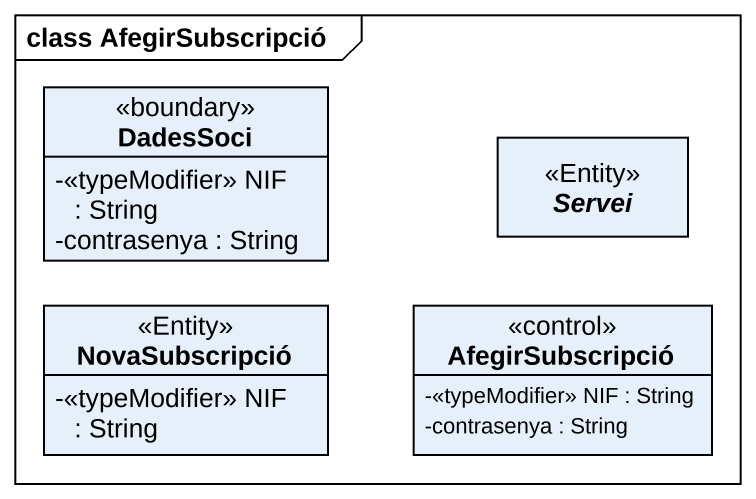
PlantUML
@startuml
mainframe class AfegirSubscripció
hide circle
hide empty members
skinparam classAttributeIconSize 0
class DadesSoci <<boundary>> {
  -<<typeModifier>> NIF : String
  -contrasenya : String
}
abstract class Servei <<Entity>>
class NovaSubscripció <<Entity>> {
  -<<typeModifier>> NIF : String
}
class AfegirSubscripció <<control>> {
  -<<typeModifier>> NIF : String
  -contrasenya : String
}
@enduml
